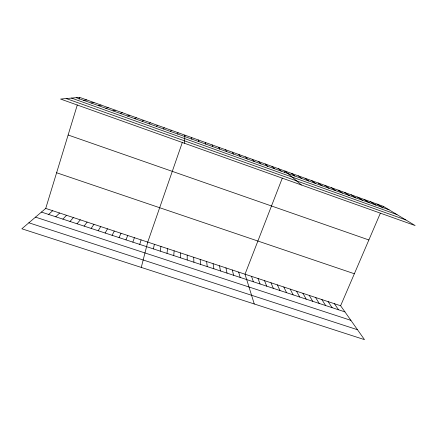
<?xml version="1.0" encoding="UTF-8"?>
<svg xmlns="http://www.w3.org/2000/svg" width="437" height="437" viewBox="0 0 437 437"><rect width="100%" height="100%" fill="white"/><g stroke="black" fill="none" stroke-linecap="round" stroke-linejoin="round"><path stroke-width="0.66" d="M180.486 257.803L180.672 252.963M184.474 143.26L184.862 135.126L184.436 136.349M173.746 255.59L174.128 250.8M166.989 253.367L167.562 248.631M160.204 251.133L160.974 246.457M177.728 134.05L178.006 132.668M153.403 248.899L154.37 244.278M141.271 267.422L147.739 242.093L182.322 142.446M139.725 244.398L141.091 239.897M45.727 208.422L340.62 305.758L364.48 339.636L21.85 228.786L45.727 208.422L77.289 104.973M79.031 99.27L79.61 97.364L383.304 206.33L415.15 225.563L60.579 99.057L79.61 97.364M132.853 242.142L134.421 237.695M170.638 131.51L171.129 130.199M282.297 178.121L245.015 274.201L254.263 303.977M284.574 172.244L285.033 171.069L301.388 184.971M125.96 239.875L127.724 235.483M340.62 305.758L380.337 213.245M382.577 208.028L383.304 206.33M119.044 237.597L121.011 233.271M112.107 235.314L114.281 231.047M105.148 233.025L107.524 228.819M163.52 128.959L164.23 127.724M98.161 230.731L100.745 226.579M91.153 228.425L93.944 224.334M84.123 226.109L87.121 222.083M156.38 126.402L157.309 125.244M77.065 223.793L80.277 219.822M69.991 221.461L73.411 217.555M62.89 219.128L66.522 215.283M55.761 216.785L59.612 213.005M149.219 123.835L150.361 122.748M48.616 214.43L52.68 210.716M142.03 121.257L143.391 120.251M134.82 118.673L136.399 117.739M127.582 116.078L129.385 115.226M120.322 113.478L122.344 112.697M113.036 110.861L115.281 110.162M105.721 108.245L108.196 107.622M98.385 105.612L101.089 105.071M91.022 102.974L93.955 102.509M83.631 100.324L86.794 99.942M28.875 222.794L357.521 329.749M35.512 217.134L350.9 320.348M41.444 212.076L344.946 311.892M56.608 172.752L354.358 273.759M68.128 135.006L368.866 239.962M71.504 98.085L396.976 214.583M66.206 98.554L405.82 219.926M76.218 97.67L389.045 209.793M376.902 204.03L382.468 207.438M370.478 201.725L375.864 205.068M364.032 199.414L369.238 202.697M357.57 197.092L362.59 200.31M351.08 194.765L355.92 197.923M344.575 192.433L349.229 195.525M338.047 190.09L342.515 193.116M331.492 187.735L335.774 190.701M324.92 185.381L329.017 188.276M318.327 183.016L322.233 185.845M311.712 180.639L315.427 183.409M305.075 178.258L308.598 180.962M298.416 175.871L301.748 178.504M291.736 173.473L294.871 176.04M278.506 168.726L281.253 171.157M271.956 166.377L274.512 168.742M265.385 164.017L267.75 166.317M258.797 161.652L260.96 163.886M252.182 159.281L254.154 161.444M245.55 156.899L247.32 158.997M238.892 154.512L240.465 156.539M232.216 152.12L233.587 154.075M334.387 303.699L338.544 309.789M328.132 301.634L332.115 307.675M321.861 299.563L325.674 305.556M225.519 149.716L226.688 151.601M315.569 297.488L319.207 303.431M309.254 295.401L312.723 301.295M302.917 293.309L306.211 299.154M296.565 291.217L299.684 297.007M218.795 147.302L219.762 149.121M290.195 289.114L293.134 294.855M283.799 287L286.563 292.692M277.386 284.886L279.97 290.523M212.054 144.882L212.819 146.63M270.956 282.761L273.354 288.349M264.5 280.63L266.723 286.169M258.027 278.495L260.064 283.979M251.532 276.348L253.384 281.783M205.292 142.457L205.843 144.128M238.668 272.104L240.159 277.429M232.304 270.006L233.615 275.277M198.502 140.02L198.851 141.621M225.924 267.897L227.049 273.12M219.516 265.783L220.461 270.951M213.098 263.664L213.851 268.777M206.652 261.534L207.22 266.597M191.696 137.579L191.832 139.108M200.19 259.403L200.567 264.412M193.706 257.262L193.897 262.216M187.2 255.115L187.2 260.015"/></g></svg>
